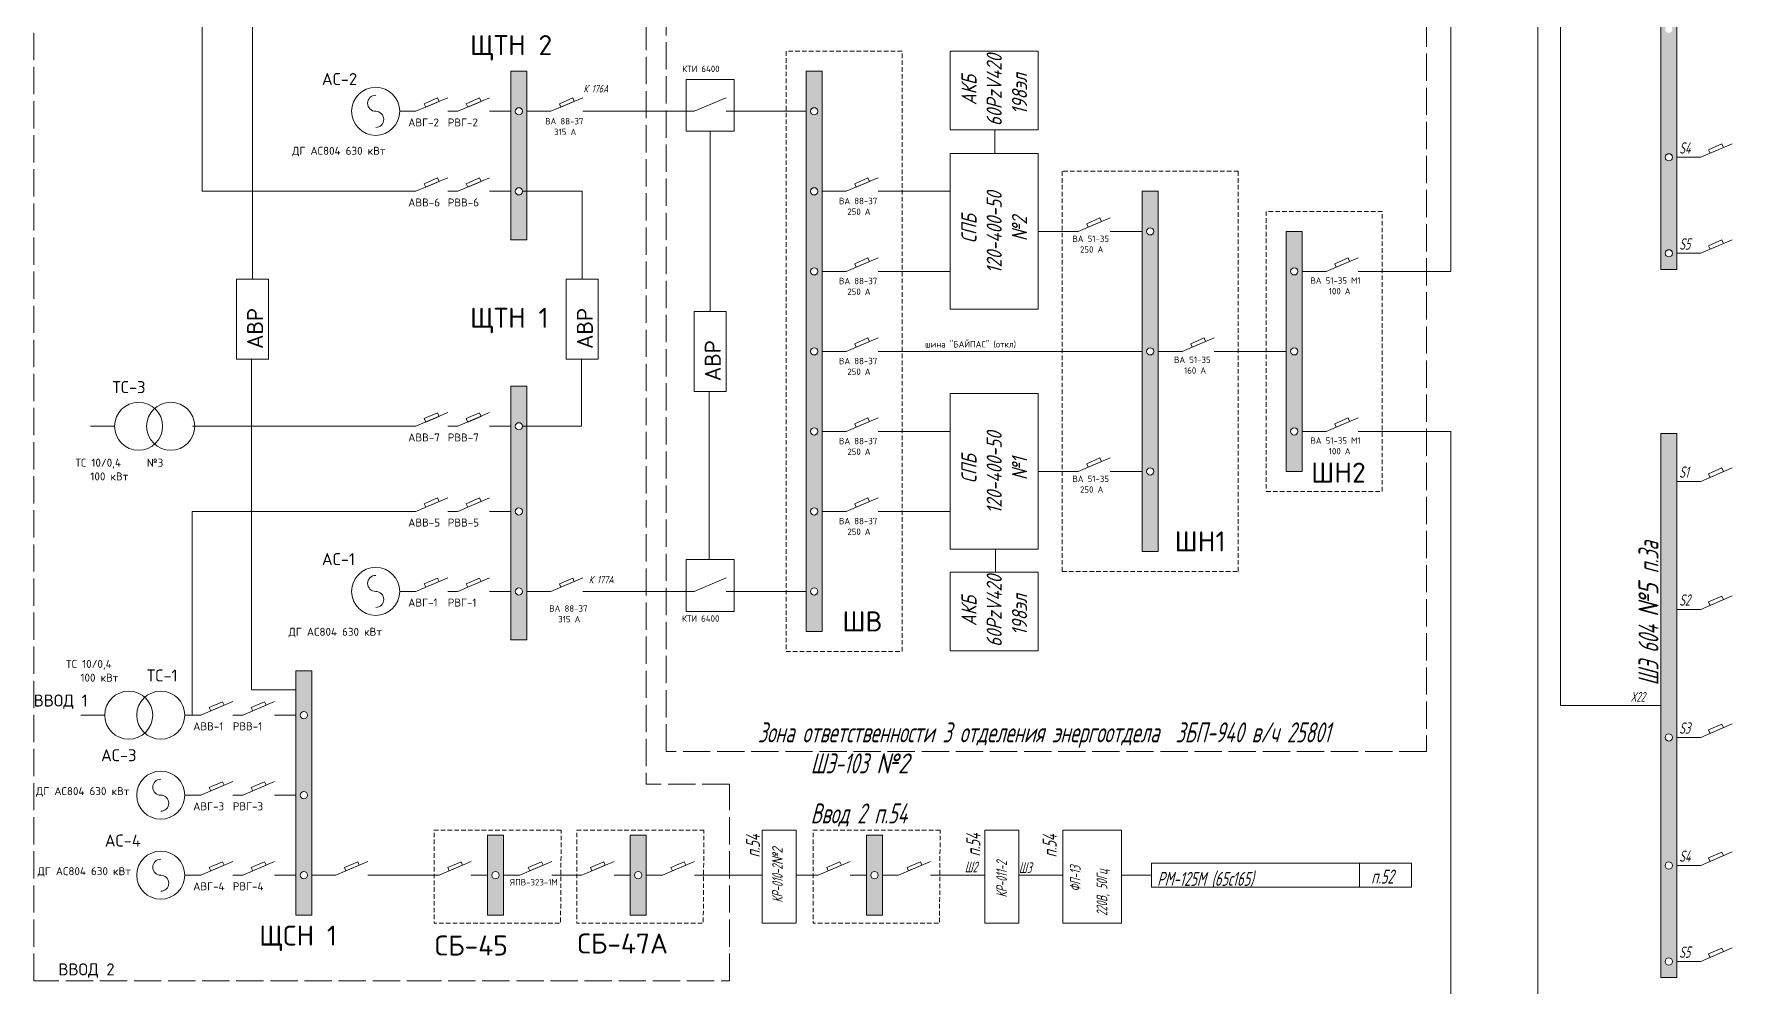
# Paper-space layout 'Main' of a CAD drawing. Extents: x 9 to 598, y 6 to 409.
# Drawn here: x 8.6 to 232.6, y 118.4 to 244.2 of the extents above; entities that cross this region are included whole.
import ezdxf

# ---------------------------------------------------------------- set-up
doc = ezdxf.new("R2010")
doc.units = 0
doc.header["$LTSCALE"] = 0.3
doc.linetypes.add('ACAD_ISO02W100', pattern=[15, 12, -3])
doc.linetypes.add('JIS_02_2.0', pattern=[3, 2, -1])
doc.layers.get('0').update_dxf_attribs({"linetype": 'CONTINUOUS', "lineweight": 15})
doc.layers.add('Text', color=242, linetype='CONTINUOUS', lineweight=15)
doc.styles.get("Standard").update_dxf_attribs({"font": 'isocpeur.ttf', "width": 0.8, "oblique": 15})

psp = doc.layouts.new('Main')

# ---------------------------------------------------------------- hatches: boundary and pattern name
h = psp.add_hatch(color=256)
h.paths.add_polyline_path([(223.25, 284.95), (225.36, 284.95), (225.36, 213.14), (223.25, 213.14)])
edge = h.paths.add_edge_path(flags=16)
edge.add_arc((224.3, 278.62), 0.478, 0, 360)
edge = h.paths.add_edge_path(flags=16)
edge.add_arc((224.3, 261.72), 0.478, 0, 360)
edge = h.paths.add_edge_path(flags=16)
edge.add_arc((224.3, 244.82), 0.478, 0, 360)
edge = h.paths.add_edge_path(flags=16)
edge.add_arc((224.3, 227.93), 0.478, 0, 360)
edge = h.paths.add_edge_path(flags=16)
edge.add_arc((224.3, 215.26), 0.478, 0, 360)
h = psp.add_hatch(color=256)
edge = h.paths.add_edge_path(flags=16)
edge.add_arc((111.52, 234), 0.478, 0, 360)
edge = h.paths.add_edge_path(flags=16)
edge.add_arc((111.52, 223.44), 0.478, 0, 360)
edge = h.paths.add_edge_path(flags=16)
edge.add_arc((111.52, 212.88), 0.478, 0, 360)
edge = h.paths.add_edge_path(flags=16)
edge.add_arc((111.52, 202.32), 0.478, 0, 360)
edge = h.paths.add_edge_path(flags=16)
edge.add_arc((111.52, 191.76), 0.478, 0, 360)
edge = h.paths.add_edge_path(flags=16)
edge.add_arc((111.52, 181.2), 0.478, 0, 360)
edge = h.paths.add_edge_path(flags=16)
edge.add_arc((111.52, 170.64), 0.478, 0, 360)
h.paths.add_polyline_path([(110.46, 239.28), (110.46, 165.36), (112.57, 165.36), (112.57, 239.28)])
h = psp.add_hatch(color=256)
edge = h.paths.add_edge_path(flags=16)
edge.add_arc((155.87, 218.16), 0.478, 0, 360)
edge = h.paths.add_edge_path(flags=16)
edge.add_arc((155.87, 202.32), 0.478, 0, 360)
edge = h.paths.add_edge_path(flags=16)
edge.add_arc((155.87, 186.48), 0.478, 0, 360)
h.paths.add_polyline_path([(154.81, 223.44), (154.81, 175.92), (156.93, 175.92), (156.93, 223.44)])
h = psp.add_hatch(color=256)
edge = h.paths.add_edge_path(flags=16)
edge.add_arc((174.88, 212.88), 0.478, 0, 360)
edge = h.paths.add_edge_path(flags=16)
edge.add_arc((174.88, 202.32), 0.478, 0, 360)
edge = h.paths.add_edge_path(flags=16)
edge.add_arc((174.88, 191.76), 0.478, 0, 360)
h.paths.add_polyline_path([(173.82, 218.16), (173.82, 186.48), (175.93, 186.48), (175.93, 218.16)])
h = psp.add_hatch(color=256)
h.paths.add_polyline_path([(223.25, 191.5), (225.36, 191.5), (225.36, 119.69), (223.25, 119.69)])
edge = h.paths.add_edge_path(flags=16)
edge.add_arc((224.3, 151.37), 0.478, 0, 360)
edge = h.paths.add_edge_path(flags=16)
edge.add_arc((224.3, 134.47), 0.478, 0, 360)
edge = h.paths.add_edge_path(flags=16)
edge.add_arc((224.3, 121.8), 0.478, 0, 360)
at = {"layer": 'Text'}
h = psp.add_hatch(color=7, dxfattribs=at)
edge = h.paths.add_edge_path(flags=16)
edge.add_arc((72.56, 234), 0.478, 0, 360)
edge = h.paths.add_edge_path(flags=16)
edge.add_arc((72.56, 223.44), 0.478, 0, 360)
edge = h.paths.add_edge_path(flags=16)
edge.add_arc((72.56, 181.2), 0.478, 0, 360)
edge = h.paths.add_edge_path(flags=16)
edge.add_arc((72.56, 192.43), 0.478, 0, 360)
edge = h.paths.add_edge_path(flags=16)
edge.add_arc((72.56, 170.64), 0.478, 0, 360)
h.paths.add_polyline_path([(73.61, 217.04), (71.5, 217.04), (71.5, 239.28), (73.61, 239.28)])
h.paths.add_polyline_path([(73.61, 164.24), (73.61, 197.71), (71.5, 197.71), (71.5, 164.24)])
h = psp.add_hatch(color=7, dxfattribs=at)
edge = h.paths.add_edge_path(flags=16)
edge.add_arc((44.19, 133.19), 0.478, 0, 360)
edge = h.paths.add_edge_path(flags=16)
edge.add_arc((44.19, 143.75), 0.478, 0, 360)
edge = h.paths.add_edge_path(flags=16)
edge.add_arc((44.19, 154.31), 0.478, 0, 360)
h.paths.add_polyline_path([(45.24, 160.15), (43.13, 160.15), (43.13, 127.91), (45.24, 127.91)])
h = psp.add_hatch(color=7, dxfattribs=at)
h.paths.add_polyline_path([(68.42, 127.91), (70.53, 127.91), (70.53, 138.47), (68.42, 138.47)])
edge = h.paths.add_edge_path(flags=16)
edge.add_arc((69.47, 133.19), 0.478, 0, 360)
h = psp.add_hatch(color=7, dxfattribs=at)
h.paths.add_polyline_path([(87.25, 127.91), (89.36, 127.91), (89.36, 138.47), (87.25, 138.47)])
edge = h.paths.add_edge_path(flags=16)
edge.add_arc((88.3, 133.19), 0.478, 0, 360)
h = psp.add_hatch(color=7, dxfattribs=at)
h.paths.add_polyline_path([(118.42, 127.91), (120.53, 127.91), (120.53, 138.47), (118.42, 138.47)])
edge = h.paths.add_edge_path(flags=16)
edge.add_arc((119.48, 133.19), 0.478, 0, 360)

# ---------------------------------------------------------------- linework, layer by layer
for p, q in [((73.61, 239.28), (71.5, 239.28)), ((71.5, 239.28), (71.5, 217.04)), ((73.61, 217.04), (73.61, 239.28)), ((100.96, 238.22), (94.62, 238.22)), ((94.62, 238.22), (94.62, 231.36)), ((100.96, 231.36), (100.96, 238.22)), ((112.57, 239.28), (110.46, 239.28)), ((110.46, 239.28), (110.46, 165.36)), ((112.57, 165.36), (112.57, 239.28)), ((61.83, 235.77), (60.07, 235)), ((60.27, 234.56), (62.03, 235.31)), ((62.03, 235.31), (61.83, 235.77)), ((67.36, 235.77), (65.6, 235)), ((65.8, 234.56), (67.56, 235.31)), ((67.56, 235.31), (67.36, 235.77)), ((79.66, 235.77), (77.91, 235)), ((78.1, 234.56), (79.86, 235.31)), ((79.86, 235.31), (79.66, 235.77)), ((60.07, 235), (60.27, 234.56)), ((63.17, 234), (64.48, 234)), ((65.6, 235), (65.8, 234.56)), ((68.7, 234), (71.5, 234)), ((76.78, 234), (73.61, 234)), ((77.91, 235), (78.1, 234.56)), ((95.68, 234), (92.51, 234)), ((99.9, 234), (110.46, 234)), ((94.62, 231.36), (100.96, 231.36)), ((97.79, 231.36), (97.79, 207.6)), ((228.53, 227.93), (225.36, 227.93)), ((61.83, 225.21), (60.07, 224.44)), ((60.07, 224.44), (60.27, 224)), ((60.27, 224), (62.03, 224.75)), ((62.03, 224.75), (61.83, 225.21)), ((67.36, 225.21), (65.6, 224.44)), ((65.6, 224.44), (65.8, 224)), ((65.8, 224), (67.56, 224.75)), ((67.56, 224.75), (67.36, 225.21)), ((118.62, 225.21), (116.87, 224.44)), ((116.87, 224.44), (117.06, 224)), ((117.06, 224), (118.82, 224.75)), ((118.82, 224.75), (118.62, 225.21)), ((37.39, 223.44), (37.39, 211.85)), ((63.17, 223.44), (64.48, 223.44)), ((68.7, 223.44), (71.5, 223.44)), ((80.91, 223.44), (80.91, 211.85)), ((112.57, 223.44), (115.74, 223.44)), ((119.97, 223.44), (129.47, 223.44)), ((156.93, 223.44), (154.81, 223.44)), ((154.81, 223.44), (154.81, 175.92)), ((156.93, 175.92), (156.93, 223.44)), ((149.24, 219.93), (147.49, 219.16)), ((149.44, 219.47), (149.24, 219.93)), ((141.09, 218.16), (146.37, 218.16)), ((147.49, 219.16), (147.68, 218.72)), ((147.68, 218.72), (149.44, 219.47)), ((150.59, 218.16), (154.81, 218.16)), ((175.93, 218.16), (173.82, 218.16)), ((173.82, 218.16), (173.82, 186.48)), ((175.93, 186.48), (175.93, 218.16)), ((228.53, 215.26), (225.36, 215.26)), ((112.57, 212.88), (115.74, 212.88)), ((118.62, 214.65), (116.87, 213.88)), ((116.87, 213.88), (117.06, 213.44)), ((117.06, 213.44), (118.82, 214.19)), ((118.82, 214.19), (118.62, 214.65)), ((119.97, 212.88), (129.47, 212.88)), ((175.93, 212.88), (179.1, 212.88)), ((181.98, 214.65), (180.23, 213.88)), ((180.23, 213.88), (180.42, 213.44)), ((180.42, 213.44), (182.18, 214.19)), ((182.18, 214.19), (181.98, 214.65)), ((183.33, 212.88), (192.83, 212.88)), ((39.5, 211.85), (35.28, 211.85)), ((35.28, 211.85), (35.28, 201.29)), ((39.5, 201.29), (39.5, 211.85)), ((83.02, 211.85), (78.8, 211.85)), ((78.8, 211.85), (78.8, 201.29)), ((83.02, 201.29), (83.02, 211.85)), ((99.9, 207.6), (95.68, 207.6)), ((95.68, 207.6), (95.68, 197.04)), ((99.9, 197.04), (99.9, 207.6)), ((118.62, 204.09), (116.87, 203.32)), ((118.82, 203.63), (118.62, 204.09)), ((162.97, 204.09), (161.22, 203.32)), ((163.17, 203.63), (162.97, 204.09)), ((112.57, 202.32), (115.74, 202.32)), ((116.87, 203.32), (117.06, 202.88)), ((117.06, 202.88), (118.82, 203.63)), ((119.97, 202.32), (154.81, 202.32)), ((156.93, 202.32), (160.09, 202.32)), ((161.22, 203.32), (161.41, 202.88)), ((161.41, 202.88), (163.17, 203.63)), ((164.32, 202.32), (173.82, 202.32)), ((35.28, 201.29), (39.5, 201.29)), ((37.28, 192.43), (37.28, 201.29)), ((78.8, 201.29), (83.02, 201.29)), ((80.8, 192.43), (80.8, 201.29)), ((71.5, 197.71), (71.5, 164.24)), ((73.61, 197.71), (71.5, 197.71)), ((73.61, 164.24), (73.61, 197.71)), ((95.68, 197.04), (99.9, 197.04)), ((97.68, 174.86), (97.68, 197.04)), ((61.83, 194.2), (60.07, 193.44)), ((60.07, 193.44), (60.27, 192.99)), ((60.27, 192.99), (62.03, 193.74)), ((62.03, 193.74), (61.83, 194.2)), ((67.36, 194.2), (65.6, 193.44)), ((65.6, 193.44), (65.8, 192.99)), ((65.8, 192.99), (67.56, 193.74)), ((67.56, 193.74), (67.36, 194.2)), ((118.62, 193.53), (116.87, 192.76)), ((116.87, 192.76), (117.06, 192.32)), ((117.06, 192.32), (118.82, 193.07)), ((118.82, 193.07), (118.62, 193.53)), ((181.98, 193.53), (180.23, 192.76)), ((180.23, 192.76), (180.42, 192.32)), ((180.42, 192.32), (182.18, 193.07)), ((182.18, 193.07), (181.98, 193.53)), ((16.05, 192.43), (19.22, 192.43)), ((63.17, 192.43), (64.48, 192.43)), ((68.7, 192.43), (71.5, 192.43)), ((112.57, 191.76), (115.74, 191.76)), ((119.97, 191.76), (129.47, 191.76)), ((175.93, 191.76), (179.1, 191.76)), ((183.33, 191.76), (192.83, 191.76)), ((149.24, 188.25), (147.49, 187.48)), ((149.44, 187.79), (149.24, 188.25)), ((141.09, 186.48), (146.37, 186.48)), ((147.49, 187.48), (147.68, 187.04)), ((147.68, 187.04), (149.44, 187.79)), ((150.59, 186.48), (154.81, 186.48)), ((173.82, 186.48), (175.93, 186.48)), ((228.53, 185.16), (225.36, 185.16)), ((61.83, 182.97), (60.07, 182.2)), ((60.07, 182.2), (60.27, 181.76)), ((60.27, 181.76), (62.03, 182.51)), ((62.03, 182.51), (61.83, 182.97)), ((67.36, 182.97), (65.6, 182.2)), ((65.6, 182.2), (65.8, 181.76)), ((65.8, 181.76), (67.56, 182.51)), ((67.56, 182.51), (67.36, 182.97)), ((118.62, 182.97), (116.87, 182.2)), ((116.87, 182.2), (117.06, 181.76)), ((117.06, 181.76), (118.82, 182.51)), ((118.82, 182.51), (118.62, 182.97)), ((63.17, 181.2), (64.48, 181.2)), ((68.7, 181.2), (71.5, 181.2)), ((112.57, 181.2), (115.74, 181.2)), ((119.97, 181.2), (129.47, 181.2)), ((100.96, 174.86), (94.62, 174.86)), ((94.62, 174.86), (94.62, 168)), ((100.96, 168), (100.96, 174.86)), ((154.81, 175.92), (156.93, 175.92)), ((61.83, 172.41), (60.07, 171.64)), ((60.07, 171.64), (60.27, 171.2)), ((60.27, 171.2), (62.03, 171.95)), ((62.03, 171.95), (61.83, 172.41)), ((63.17, 170.64), (64.48, 170.64)), ((67.36, 172.41), (65.6, 171.64)), ((65.6, 171.64), (65.8, 171.2)), ((65.8, 171.2), (67.56, 171.95)), ((67.56, 171.95), (67.36, 172.41)), ((68.7, 170.64), (71.5, 170.64)), ((76.78, 170.64), (73.61, 170.64)), ((79.66, 172.41), (77.91, 171.64)), ((77.91, 171.64), (78.1, 171.2)), ((78.1, 171.2), (79.86, 171.95)), ((79.86, 171.95), (79.66, 172.41)), ((95.68, 170.64), (92.51, 170.64)), ((99.9, 170.64), (110.46, 170.64)), ((228.53, 168.26), (225.36, 168.26)), ((94.62, 168), (100.96, 168)), ((110.46, 165.36), (112.57, 165.36)), ((43.13, 127.91), (43.13, 160.15)), ((45.24, 160.15), (45.24, 127.91)), ((33.46, 156.08), (31.7, 155.31)), ((31.7, 155.31), (31.9, 154.87)), ((31.9, 154.87), (33.66, 155.61)), ((33.66, 155.61), (33.46, 156.08)), ((38.99, 156.08), (37.23, 155.31)), ((37.23, 155.31), (37.43, 154.87)), ((37.43, 154.87), (39.19, 155.61)), ((39.19, 155.61), (38.99, 156.08)), ((223.25, 155.59), (219.02, 155.59)), ((14.74, 154.31), (17.9, 154.31)), ((34.8, 154.31), (36.11, 154.31)), ((40.33, 154.31), (43.13, 154.31)), ((228.53, 151.37), (225.36, 151.37)), ((33.46, 145.52), (31.7, 144.75)), ((31.7, 144.75), (31.9, 144.31)), ((31.9, 144.31), (33.66, 145.05)), ((33.66, 145.05), (33.46, 145.52)), ((34.8, 143.75), (36.11, 143.75)), ((38.99, 145.52), (37.23, 144.75)), ((37.23, 144.75), (37.43, 144.31)), ((37.43, 144.31), (39.19, 145.05)), ((39.19, 145.05), (38.99, 145.52)), ((40.33, 143.75), (43.13, 143.75)), ((33.46, 134.96), (31.7, 134.19)), ((31.9, 133.75), (33.66, 134.49)), ((33.66, 134.49), (33.46, 134.96)), ((38.99, 134.96), (37.23, 134.19)), ((37.43, 133.75), (39.19, 134.49)), ((39.19, 134.49), (38.99, 134.96)), ((51.29, 134.96), (49.54, 134.19)), ((49.73, 133.75), (51.49, 134.49)), ((51.49, 134.49), (51.29, 134.96)), ((64.93, 134.96), (63.18, 134.19)), ((63.37, 133.75), (65.13, 134.49)), ((65.13, 134.49), (64.93, 134.96)), ((75.55, 134.96), (73.79, 134.19)), ((73.99, 133.75), (75.75, 134.49)), ((75.75, 134.49), (75.55, 134.96)), ((83.76, 134.96), (82.01, 134.19)), ((82.2, 133.75), (83.96, 134.49)), ((83.96, 134.49), (83.76, 134.96)), ((94.37, 134.96), (92.62, 134.19)), ((92.82, 133.75), (94.57, 134.49)), ((94.57, 134.49), (94.37, 134.96)), ((114.93, 134.96), (113.18, 134.19)), ((113.37, 133.75), (115.13, 134.49)), ((115.13, 134.49), (114.93, 134.96)), ((125.55, 134.96), (123.8, 134.19)), ((123.99, 133.75), (125.75, 134.49)), ((125.75, 134.49), (125.55, 134.96)), ((183.49, 134.77), (183.49, 131.6)), ((228.53, 134.47), (225.36, 134.47)), ((31.7, 134.19), (31.9, 133.75)), ((34.8, 133.19), (36.11, 133.19)), ((37.23, 134.19), (37.43, 133.75)), ((40.33, 133.19), (43.13, 133.19)), ((48.41, 133.19), (45.24, 133.19)), ((49.54, 134.19), (49.73, 133.75)), ((63.18, 134.19), (63.37, 133.75)), ((73.79, 134.19), (73.99, 133.75)), ((82.01, 134.19), (82.2, 133.75)), ((92.62, 134.19), (92.82, 133.75)), ((113.18, 134.19), (113.37, 133.75)), ((123.8, 134.19), (123.99, 133.75)), ((134.05, 133.19), (126.89, 133.19)), ((45.24, 127.91), (43.13, 127.91)), ((228.53, 121.8), (225.36, 121.8))]:
    psp.add_line(p, q)
at = {"lineweight": 15}
for p, q in [((58.95, 234), (63.17, 235.79)), ((64.48, 234), (68.7, 235.79)), ((76.78, 234), (81.01, 235.79)), ((95.68, 234), (99.9, 235.79)), ((228.53, 227.93), (232.65, 229.72)), ((58.95, 223.44), (63.17, 225.23)), ((64.48, 223.44), (68.7, 225.23)), ((115.74, 223.44), (119.97, 225.23)), ((146.37, 218.16), (150.59, 219.95)), ((228.53, 215.26), (232.65, 217.05)), ((115.74, 212.88), (119.97, 214.67)), ((179.1, 212.88), (183.33, 214.67)), ((115.74, 202.32), (119.97, 204.11)), ((160.09, 202.32), (164.32, 204.11)), ((58.95, 192.43), (63.17, 194.23)), ((64.48, 192.43), (68.7, 194.23)), ((115.74, 191.76), (119.97, 193.55)), ((179.1, 191.76), (183.33, 193.55)), ((146.37, 186.48), (150.59, 188.27)), ((228.53, 185.16), (232.65, 186.95)), ((58.95, 181.2), (63.17, 182.99)), ((64.48, 181.2), (68.7, 182.99)), ((115.74, 181.2), (119.97, 182.99)), ((58.95, 170.64), (63.17, 172.43)), ((64.48, 170.64), (68.7, 172.43)), ((76.78, 170.64), (81.01, 172.43)), ((95.68, 170.64), (99.9, 172.43)), ((228.53, 168.26), (232.65, 170.06)), ((30.58, 154.31), (34.8, 156.1)), ((36.11, 154.31), (40.33, 156.1)), ((228.53, 151.37), (232.65, 153.16)), ((30.58, 143.75), (34.8, 145.54)), ((36.11, 143.75), (40.33, 145.54)), ((30.58, 133.19), (34.8, 134.98)), ((36.11, 133.19), (40.33, 134.98)), ((48.41, 133.19), (52.64, 134.98)), ((62.06, 133.19), (66.28, 134.98)), ((72.67, 133.19), (76.89, 134.98)), ((80.88, 133.19), (85.11, 134.98)), ((91.5, 133.19), (95.72, 134.98)), ((112.06, 133.19), (116.28, 134.98)), ((122.67, 133.19), (126.89, 134.98)), ((228.53, 134.47), (232.65, 136.27)), ((228.53, 121.8), (232.65, 123.59))]:
    psp.add_line(p, q, dxfattribs=at)
at = {"linetype": 'ACAD_ISO02W100'}
for points in [[(61.37, 119.25), (8.57, 119.25), (8.57, 285.11), (61.37, 285.11)], [(89.37, 259.18), (89.37, 145.18)], [(58.73, 119.25), (100.35, 119.25), (100.35, 145.18), (89.37, 145.18)]]:
    psp.add_lwpolyline(points, dxfattribs=at)
for points in [[(223.25, 284.95), (225.36, 284.95), (225.36, 213.14), (223.25, 213.14)], [(229.75, 228.46), (231.5, 229.22), (231.3, 229.7), (229.55, 228.93)], [(229.75, 215.79), (231.5, 216.55), (231.3, 217.02), (229.55, 216.26)], [(223.25, 191.5), (225.36, 191.5), (225.36, 119.69), (223.25, 119.69)], [(229.75, 185.69), (231.5, 186.46), (231.3, 186.93), (229.55, 186.16)], [(229.75, 168.8), (231.5, 169.56), (231.3, 170.03), (229.55, 169.27)], [(229.75, 151.9), (231.5, 152.66), (231.3, 153.14), (229.55, 152.37)], [(104.67, 126.84), (109.13, 126.84), (109.13, 139.12), (104.67, 139.12)], [(68.42, 127.91), (70.53, 127.91), (70.53, 138.47), (68.42, 138.47)], [(87.25, 127.91), (89.36, 127.91), (89.36, 138.47), (87.25, 138.47)], [(118.42, 127.91), (120.53, 127.91), (120.53, 138.47), (118.42, 138.47)], [(156.03, 131.6), (190.35, 131.6), (190.35, 134.77), (156.03, 134.77)], [(229.75, 135.01), (231.5, 135.77), (231.3, 136.24), (229.55, 135.48)], [(229.75, 122.33), (231.5, 123.1), (231.3, 123.57), (229.55, 122.8)]]:
    psp.add_lwpolyline(points, close=True)
psp.add_lwpolyline([(92.01, 255.12), (192.32, 255.12), (192.32, 149.52), (92.01, 149.52)], close=True, dxfattribs=at)
at = {"linetype": 'JIS_02_2.0'}
for points in [[(107.82, 162.72), (123.13, 162.72), (123.13, 241.92), (107.82, 241.92)], [(144.25, 173.28), (167.49, 173.28), (167.49, 226.08), (144.25, 226.08)], [(171.18, 183.84), (186.49, 183.84), (186.49, 220.8), (171.18, 220.8)]]:
    psp.add_lwpolyline(points, close=True, dxfattribs=at)
at = {"linetype": 'JIS_02_2.0', "flags": 128}
for points in [[(78.14, 139.12), (61.37, 139.12), (61.37, 126.84), (78.06, 126.84)], [(96.97, 139.12), (80.2, 139.12), (80.2, 126.84), (96.89, 126.84)], [(128.15, 139.12), (111.37, 139.12), (111.37, 126.84), (128.06, 126.84)]]:
    psp.add_lwpolyline(points, close=True, dxfattribs=at)
at = {"color": 7}
for points in [[(134.05, 126.85), (138.51, 126.85), (138.51, 139.12), (134.05, 139.12)], [(144.34, 126.85), (152.07, 126.85), (152.07, 139.12), (144.34, 139.12)]]:
    psp.add_lwpolyline(points, close=True, dxfattribs=at)
for centre, radius in [((53.66, 234), 3.17), ((72.56, 234), 0.478), ((111.52, 234), 0.478), ((224.3, 227.93), 0.478), ((72.56, 223.44), 0.478), ((111.52, 223.44), 0.478), ((155.87, 218.16), 0.478), ((224.3, 215.26), 0.478), ((111.52, 212.88), 0.478), ((174.88, 212.88), 0.478), ((111.52, 202.32), 0.478), ((155.87, 202.32), 0.478), ((174.88, 202.32), 0.478), ((22.38, 192.43), 3.17), ((26.61, 192.43), 3.17), ((72.56, 192.43), 0.478), ((111.52, 191.76), 0.478), ((174.88, 191.76), 0.478), ((155.87, 186.48), 0.478), ((72.56, 181.2), 0.478), ((111.52, 181.2), 0.478), ((53.66, 170.64), 3.17), ((72.56, 170.64), 0.478), ((111.52, 170.64), 0.478), ((21.07, 154.31), 3.17), ((25.3, 154.31), 3.17), ((44.19, 154.31), 0.478), ((224.3, 151.37), 0.478), ((25.3, 143.75), 3.17), ((44.19, 143.75), 0.478), ((25.3, 133.19), 3.17), ((224.3, 134.47), 0.478), ((44.19, 133.19), 0.478), ((69.47, 133.19), 0.478), ((88.3, 133.19), 0.478), ((119.48, 133.19), 0.478), ((224.3, 121.8), 0.478)]:
    psp.add_circle(centre, radius)
for centre, start, end in [((53.66, 235.06), 90, 270), ((53.66, 232.94), 270, 90), ((53.66, 171.7), 90, 270), ((53.66, 169.58), 270, 90), ((25.3, 144.8), 90, 270), ((25.3, 142.69), 270, 90), ((25.3, 134.24), 90, 270), ((25.3, 132.13), 270, 90)]:
    psp.add_arc(centre, 1.06, start, end)
at = {"layer": 'Text'}
for p, q in [((210.02, 155.59), (210.02, 369.96)), ((207.02, 62.14), (207.02, 366.79)), ((195.53, 212.88), (195.53, 313.32)), ((56.83, 234), (58.95, 234)), ((81.01, 234), (92.51, 234)), ((135.37, 231.54), (135.37, 228.44)), ((56.83, 223.44), (58.95, 223.44)), ((192.83, 212.88), (195.53, 212.88)), ((56.83, 192.43), (58.95, 192.43)), ((195.53, 191.76), (192.83, 191.76)), ((195.53, 89.55), (195.53, 191.76)), ((56.83, 181.2), (58.95, 181.2)), ((135.45, 176.28), (135.45, 173.18)), ((56.83, 170.64), (58.95, 170.64)), ((81.01, 170.64), (92.51, 170.64)), ((219.02, 155.59), (210.02, 155.59)), ((28.46, 154.31), (30.58, 154.31)), ((28.46, 143.75), (30.58, 143.75)), ((28.46, 133.19), (30.58, 133.19)), ((52.64, 133.19), (56.85, 133.19)), ((56.85, 133.19), (62.06, 133.19)), ((66.28, 133.19), (68.42, 133.19)), ((70.53, 133.19), (72.67, 133.19)), ((76.89, 133.19), (80.88, 133.19)), ((85.11, 133.19), (87.25, 133.19)), ((89.36, 133.19), (91.5, 133.19)), ((95.72, 133.19), (104.67, 133.19)), ((109.13, 133.19), (112.06, 133.19)), ((116.28, 133.19), (118.42, 133.19)), ((120.53, 133.19), (122.67, 133.19))]:
    psp.add_line(p, q, dxfattribs=at)
at = {"layer": 'Text', "color": 7}
for p, q in [((30.75, 252), (30.75, 223.44)), ((37.39, 248.14), (37.39, 223.44)), ((30.75, 223.44), (56.83, 223.44)), ((80.91, 223.44), (73.04, 223.44)), ((73.61, 217.04), (71.5, 217.04)), ((37.28, 192.43), (29.51, 192.43)), ((56.83, 192.43), (29.78, 192.43)), ((37.28, 157.64), (37.28, 192.43)), ((80.8, 192.43), (73.04, 192.43)), ((29.43, 180.71), (29.43, 181.2)), ((29.43, 181.2), (56.83, 181.2)), ((29.43, 180.15), (29.43, 180.71)), ((29.43, 154.31), (29.43, 180.15)), ((73.61, 164.24), (71.5, 164.24)), ((45.24, 160.15), (43.13, 160.15)), ((43.13, 157.64), (37.28, 157.64)), ((138.51, 133.19), (144.34, 133.19)), ((152.07, 133.19), (156.03, 133.19))]:
    psp.add_line(p, q, dxfattribs=at)
at = {"layer": 'Text'}
for points in [[(129.47, 231.54), (141.09, 231.54), (141.09, 241.92), (129.47, 241.92)], [(129.47, 207.88), (141.09, 207.88), (141.09, 228.44), (129.47, 228.44)], [(129.47, 176.2), (141.09, 176.2), (141.09, 196.76), (129.47, 196.76)], [(129.47, 162.8), (141.09, 162.8), (141.09, 173.18), (129.47, 173.18)]]:
    psp.add_lwpolyline(points, close=True, dxfattribs=at)

# ---------------------------------------------------------------- texts
for s, height, p in [('ЩТН 2', 2.64, (66.11, 241.42)), (' КТИ 6400', 0.845, (93.58, 239.18)), ('   АС-2', 1.584, (43.54, 237.47)), ('АВГ-2', 1.056, (57.95, 232)), ('РВГ-2', 1.056, (63.17, 232)), (' ВА 88-37', 0.845, (75.49, 232.27)), ('315 А', 0.845, (77.2, 230.86)), (' ДГ АС804 630 кВт', 1.056, (41.97, 228.26)), ('АВВ-6', 1.056, (57.95, 221.44)), ('РВВ-6', 1.056, (63.17, 221.44)), (' ВА 88-37', 0.845, (114.27, 221.74)), ('250 А', 0.845, (115.9, 220.33)), (' ВА 51-35', 0.845, (145.06, 216.75)), ('250 А', 0.845, (146.61, 215.34)), (' ВА 88-37', 0.845, (114.27, 211.18)), ('ВА 51-35 М1', 0.8448, (177.01, 211.24)), ('100 А', 0.845, (179.43, 209.84)), ('250 А', 0.845, (115.9, 209.77)), ('ЩТН 1', 2.64, (66.11, 205.43)), (' шина "БАЙПАС" (откл)', 0.8448, (125.6, 202.83)), (' ВА 88-37', 0.845, (114.27, 200.62)), ('250 А', 0.845, (115.9, 199.21)), ('ВА 51-35', 0.845, (159.01, 200.78)), ('160 А', 0.845, (160.33, 199.37)), ('   ТС-3', 1.584, (15.89, 196.81)), ('АВВ-7', 1.056, (57.95, 190.43)), ('РВВ-7', 1.056, (63.17, 190.43)), (' ВА 88-37', 0.845, (114.27, 190.06)), ('ВА 51-35 М1', 0.8448, (177.01, 190.12)), ('250 А', 0.845, (115.9, 188.65)), ('100 А', 0.845, (179.43, 188.72)), (' ТС 10/0,4 ', 1.056, (13.35, 187.1)), ('100 кВт', 1.056, (16.02, 185.29)), ('№3', 1.056, (23.46, 187.1)), ('ШН2', 2.64, (177.11, 185)), (' ВА 51-35', 0.845, (145.06, 185.07)), ('250 А', 0.845, (146.61, 183.66)), ('АВВ-5', 1.056, (57.95, 179.2)), ('РВВ-5', 1.056, (63.17, 179.2)), (' ВА 88-37', 0.845, (114.27, 179.5)), ('250 А', 0.845, (115.9, 178.09)), ('ШН1', 2.64, (159.09, 175.92)), ('   АС-1', 1.584, (43.54, 174.11)), ('АВГ-1', 1.056, (57.95, 168.64)), ('РВГ-1', 1.056, (63.17, 168.64)), (' ВА 88-37', 0.845, (76.03, 167.96)), (' ДГ АС804 630 кВт', 1.056, (41.5, 164.78)), ('315 А', 0.845, (77.74, 166.55)), (' КТИ 6400', 0.845, (93.55, 166.64)), ('ШВ', 2.64, (115.25, 165.36)), (' ТС 10/0,4 ', 1.056, (12.13, 160.54)), ('100 кВт', 1.056, (14.71, 158.73)), ('ТС-1', 1.584, (23.46, 158.75)), ('   ВВОД 1', 1.584, (5.51, 155.45)), ('АВВ-1', 1.056, (29.58, 152.31)), ('РВВ-1', 1.056, (34.8, 152.31)), ('АС-3', 1.584, (17.42, 148.23)), (' ДГ АС804 630 кВт', 1.056, (8.17, 143.75)), ('АВГ-3', 1.056, (29.58, 141.75)), ('РВГ-3', 1.056, (34.8, 141.75)), ('   АС-4', 1.584, (14.89, 136.97)), (' ДГ АС804 630 кВт', 1.056, (8.37, 133.19)), ('АВГ-4', 1.056, (29.58, 131.19)), ('РВГ-4', 1.056, (34.8, 131.19)), ('ЯПВ-323-1М', 0.845, (71.39, 131.83)), ('ЩСН 1', 2.64, (38.29, 123.9)), ('СБ-47А', 2.64, (80.29, 122.85)), ('СБ-45', 2.64, (61.46, 122.59)), ('   ВВОД 2', 1.584, (8.77, 119.97))]:
    psp.add_text(s, height=height).set_placement(p)
for p in [(38.8, 201.29), (82.32, 201.29), (99.2, 197.04)]:
    psp.add_text(' АВР', height=2.112, rotation=90).set_placement(p)
at = {"line_spacing_factor": 1.5}
for s, insert, char_height, width, attachment_point in [('{\\fGOST|b0|i0|c204|p34; \\fGOST|b0|i0|c0|p34; \\fGOST|b0|i0|c204|p34; К 176А}', (79.59, 236.48), 1, 17.2012, 7), ('{\\fGOST|b0|i0|c204|p34; \\fGOST|b0|i0|c0|p34;S\\fGOST|b0|i0|c204|p34;4}', (225.05, 228.41), 1.5, 17.2012, 7), ('{\\fGOST|b0|i0|c204|p34; \\fGOST|b0|i0|c0|p34;S\\fGOST|b0|i0|c204|p34;5}', (225.05, 215.74), 1.5, 17.2012, 7), ('{\\fGOST|b0|i0|c204|p34; \\fGOST|b0|i0|c0|p34;S\\fGOST|b0|i0|c204|p34;1}', (225.05, 185.64), 1.5, 17.2012, 7), ('{\\fGOST|b0|i0|c204|p34; \\fGOST|b0|i0|c0|p34; \\fGOST|b0|i0|c204|p34; К 177А}', (80.29, 171.69), 1, 17.2012, 7), ('{\\fGOST|b0|i0|c204|p34; \\fGOST|b0|i0|c0|p34;S\\fGOST|b0|i0|c204|p34;2}', (225.05, 168.75), 1.5, 17.2012, 7), ('{\\fGOST|b0|i0|c204|p34; \\fGOST|b0|i0|c0|p34;X\\fGOST|b0|i0|c204|p34;22}', (218.72, 156.07), 1.3, 17.2012, 7), ('{\\fGOST|b0|i0|c204|p34;Зона ответственности 3 отделения энергоотдела  3БП-940 в/ч 25801}', (141.85, 150), 2.64, 106.1147, 8), ('{\\fGOST|b0|i0|c204|p34; \\fGOST|b0|i0|c0|p34;S\\fGOST|b0|i0|c204|p34;3}', (225.05, 151.85), 1.5, 17.2012, 7), ('{\\fGOST|b0|i0|c204|p34;ШЭ-103 }№2 \\P{\\fGOST|b0|i0|c204|p34;Ввод 2 п.54}', (111.06, 139.6), 2.64, 50.0959, 7), ('{\\fGOST|b0|i0|c204|p34; \\fGOST|b0|i0|c0|p34;S\\fGOST|b0|i0|c204|p34;4}', (225.05, 134.95), 1.5, 17.2012, 7), ('{\\fGOST|b0|i0|c204|p34; \\fGOST|b0|i0|c0|p34;S\\fGOST|b0|i0|c204|p34;5}', (225.05, 122.28), 1.5, 17.2012, 7)]:
    psp.add_mtext(s, dxfattribs=dict(at, insert=insert, char_height=char_height, width=width, attachment_point=attachment_point))
at = {"rotation": 90, "line_spacing_factor": 1.5}
for s, insert, char_height, width, attachment_point in [('{\\fGOST|b0|i0|c204|p34; \\fGOST|b0|i0|c0|p34; \\fGOST|b0|i0|c204|p34;ШЭ 604 }№5 {\\fGOST|b0|i0|c204|p34;п.3а}', (222.94, 156.07), 2.64, 49.1989, 7), ('{\\fGOST|b0|i0|c204|p34;КР-010-2}№2 ', (106.68, 133.19), 1.4, 50.0959, 5)]:
    psp.add_mtext(s, dxfattribs=dict(at, insert=insert, char_height=char_height, width=width, attachment_point=attachment_point))
at = {"insert": (104.36, 133.67), "char_height": 1.848, "width": 17.2012, "attachment_point": 7, "rotation": 90}
psp.add_mtext('\\pl1.848,t1.848;{\\fGOST|b0|i0|c204|p34;п.54}', dxfattribs=at)
at = {"color": 7, "width": 17.2012, "attachment_point": 7, "rotation": 90}
for s, insert, char_height in [('{\\fGOST|b0|i0|c204|p34;п.54}', (133.45, 135.66), 1.848), ('{\\fGOST|b0|i0|c204|p34;п.54}', (143.53, 135.53), 1.848), ('{\\fGOST|b0|i0|c204|p34;220В, 50Гц}', (150.57, 127.81), 1.4)]:
    psp.add_mtext(s, dxfattribs=dict(at, insert=insert, char_height=char_height))
at = {"color": 7, "char_height": 1.4, "width": 17.2012, "attachment_point": 7}
for s, insert in [('{\\fGOST|b0|i0|c204|p34;Ш2}', (131.39, 133.57)), ('{\\fGOST|b0|i0|c204|p34; Ш3}', (137.97, 133.49))]:
    psp.add_mtext(s, dxfattribs=dict(at, insert=insert))
at = {"color": 7, "char_height": 1.4, "width": 14.0745, "attachment_point": 5, "rotation": 90, "line_spacing_factor": 1.5}
for s, insert in [('{\\fGOST|b0|i0|c204|p34;КР-011-2}', (136.26, 132.65)), ('{\\fGOST|b0|i0|c204|p34;ФП-13}', (145.98, 132.72))]:
    psp.add_mtext(s, dxfattribs=dict(at, insert=insert))
at = {"char_height": 1.848, "attachment_point": 7}
for s, insert, width in [('{\\fGOST|b0|i0|c204|p34; РМ-125\\fGOST|b0|i0|c0|p34;M (\\fGOST|b0|i0|c204|p34;65с165\\fGOST|b0|i0|c0|p34;)}', (156.03, 131.6), 24.9172), ('\\pl1.848,t1.848;{\\fGOST|b0|i0|c204|p34;п.52}', (183.18, 132.08), 17.2012)]:
    psp.add_mtext(s, dxfattribs=dict(at, insert=insert, width=width))
at = {"layer": 'Text', "char_height": 2, "attachment_point": 5, "rotation": 90}
for s, insert in [('\\pl2;{\\H0.4224x;\\C7;\\P\\pi-2;\\H2.3674x; АКБ \\P 60PzV420 \\P198эл}', (134.58, 236.28)), ('\\pl2;{\\H0.4224x;\\C7;\\P\\pi-2;\\H2.3674x; СПБ\\P120-400-50\\P №2}', (134.58, 217.99)), ('\\pl2;{\\H0.4224x;\\C7;\\P\\pi-2;\\H2.3674x; СПБ\\P120-400-50\\P №1}', (134.58, 186.31)), ('\\pl2;{\\H0.4224x;\\C7;\\P\\pi-2;\\H2.3674x; АКБ \\P 60PzV420 \\P198эл}', (134.58, 167.54))]:
    psp.add_mtext_dynamic_manual_height_columns(s, width=30.889, gutter_width=25, heights=[0], dxfattribs=dict(at, insert=insert))

doc.saveas('drawing.dxf')
